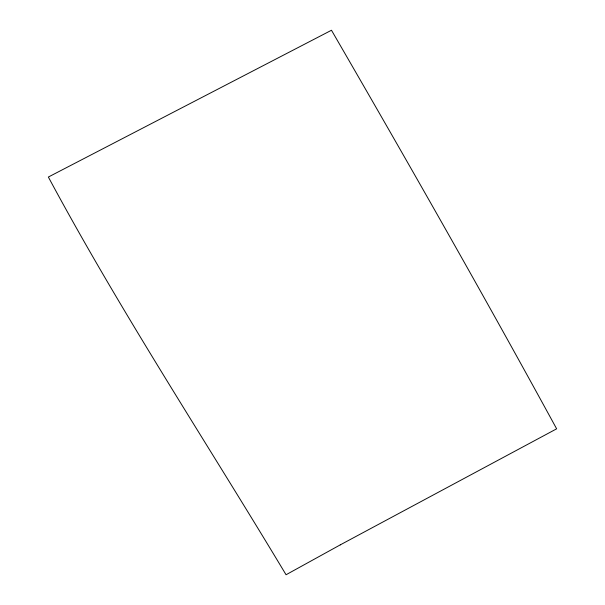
<?xml version="1.0" encoding="UTF-8"?>
<svg xmlns="http://www.w3.org/2000/svg" width="605" height="605" viewBox="0 0 605 605"><rect width="100%" height="100%" fill="white"/><g stroke="black" fill="none" stroke-linecap="round" stroke-linejoin="round"><path stroke-width="0.91" d="M340.275 544.863L286.052 574.75C206.63 442.278 121.469 313.216 48.362 177.031L331.479 30.25C407.974 162.284 483.554 294.862 556.638 428.824L340.275 544.863"/></g></svg>
